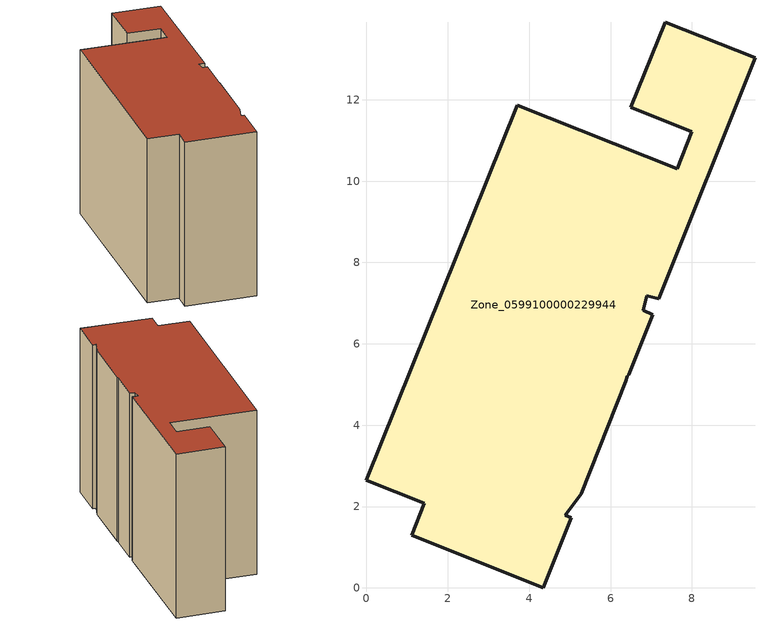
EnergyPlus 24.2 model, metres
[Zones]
Zone_0599100000229944
 floor ground (C_G): 6.41,5.2 6.38,5.08 5.27,2.31 4.88,1.78 5.04,1.72 4.35,0 1.11,1.29 1.42,2.08 0,2.65 3.71,11.87 7.64,10.3 8,11.21 6.49,11.81 7.34,13.91 9.55,13.03 7.19,7.11 6.89,7.18 6.8,6.82 7.03,6.72 6.44,5.24 z7.16
 wall outside (C_F): 1.42,2.08 1.11,1.29 4.35,0 5.04,1.72 4.88,1.78 5.27,2.31 6.38,5.08 6.41,5.2 6.44,5.24 7.03,6.72 6.8,6.82 6.89,7.18 7.19,7.11 9.55,13.03 7.34,13.91 6.49,11.81 8,11.21 7.64,10.3 3.71,11.87 0,2.65 1.42,2.08 z7.16:15.53
 roof outside (C_R): 4.35,0 5.04,1.72 4.88,1.78 5.27,2.31 6.38,5.08 6.41,5.2 6.44,5.24 7.03,6.72 6.8,6.82 6.89,7.18 7.19,7.11 9.55,13.03 7.34,13.91 6.49,11.81 8,11.21 7.64,10.3 3.71,11.87 0,2.65 1.42,2.08 1.11,1.29 z15.53
[BUILDING]
Pand.0599100000229944: North Axis=0; Terrain=City; Loads Convergence Tolerance Value=0.04; Temperature Convergence Tolerance Value=0.4; Solar Distribution=FullExterior; Maximum Number of Warmup Days=25; Minimum Number of Warmup Days=1
[Site:Location]
Rotterdam.The.Hague.AP_ZH_NLD Design_Conditions: Latitude=51.96; Longitude=4.45; Time Zone=1; Elevation=-4.5
[SITE:GROUNDTEMPERATURE:BUILDINGSURFACE]
18, 18, 18, 18, 18, 18, 18, 18, 18, 18, 18, 18
[MATERIAL] Thermal Absorptance=0.9; Solar Absorptance=0.7; Visible Absorptance=0.7
Name | Roughness | Thickness | Conductivity | Density | Specific Heat
G.TC.1975-1991 | MediumSmooth | 0.15 | 0.288461 | 540 | 1210
F.TC.1975-1991 | Rough | 0.3 | 0.230769 | 1920 | 840
R.TC.1975-1991 | MediumRough | 0.2 | 0.153846 | 1500 | 1000
[CONSTRUCTION]
C_G: G.TC.1975-1991
C_F: F.TC.1975-1991
C_R: R.TC.1975-1991
[ZONE]
Zone_0599100000229944: Type=1; Multiplier=1; Ceiling Height=Autocalculate; Volume=Autocalculate; Floor Area=autocalculate; Part of Total Floor Area=Yes
[ZONEINFILTRATION:DESIGNFLOWRATE]
Infil_Zone_0599100000229944: Zone or ZoneList or Space or SpaceList=Zone_0599100000229944; Schedule=AlwaysOn; Design Flow Rate Calculation Method=Flow/Area; Flow Rate per Floor Area=0.003; Constant Term Coefficient=1; Temperature Term Coefficient=0; Velocity Term Coefficient=0; Velocity Squared Term Coefficient=0
[HVACTEMPLATE:ZONE:IDEALLOADSAIRSYSTEM]
Zone_0599100000229944: Maximum Heating Supply Air Temperature=50; Minimum Cooling Supply Air Temperature=13; Maximum Heating Supply Air Humidity Ratio=0.0156; Minimum Cooling Supply Air Humidity Ratio=0.0077; Heating Limit=NoLimit; Cooling Limit=NoLimit; Dehumidification Control Type=ConstantSensibleHeatRatio; Cooling Sensible Heat Ratio=0.7; Dehumidification Setpoint=60; Humidification Control Type=None; Humidification Setpoint=30; Outdoor Air Method=None; Outdoor Air Flow Rate per Person=0.00944; Outdoor Air Flow Rate per Zone Floor Area=0; Outdoor Air Flow Rate per Zone=0; Demand Controlled Ventilation Type=None; Outdoor Air Economizer Type=NoEconomizer; Heat Recovery Type=None; Sensible Heat Recovery Effectiveness=0.7; Latent Heat Recovery Effectiveness=0.65
[ZONECONTROL:THERMOSTAT]
ThermostatControl_Zone_0599100000229944: Zone or ZoneList=Zone_0599100000229944; Control Type Schedule=DualSetpointControlType; Control 1=Thermostat_Zone_0599100000229944; Temperature Difference Between Cutout And Setpoint=0
[THERMOSTATSETPOINT:DUALSETPOINT]
Thermostat_Zone_0599100000229944: Heating Setpoint Temperature Schedule=HeatingSetpoint_Zone_0599100000229944; Cooling Setpoint Temperature Schedule=CoolingSetpoint_Zone_0599100000229944
[SCHEDULE:COMPACT]
HeatingSetpoint_Zone_0599100000229944: Through: 12/31, For: AllDays, Until: 24:00, 21
CoolingSetpoint_Zone_0599100000229944: Through: 12/31, For: AllDays, Until: 24:00, 24
DualSetpointControlType: Through: 12/31, For: AllDays, Until: 24:00, 4
AlwaysOn: Through: 12/31, For: AllDays, Until: 24:00, 1
